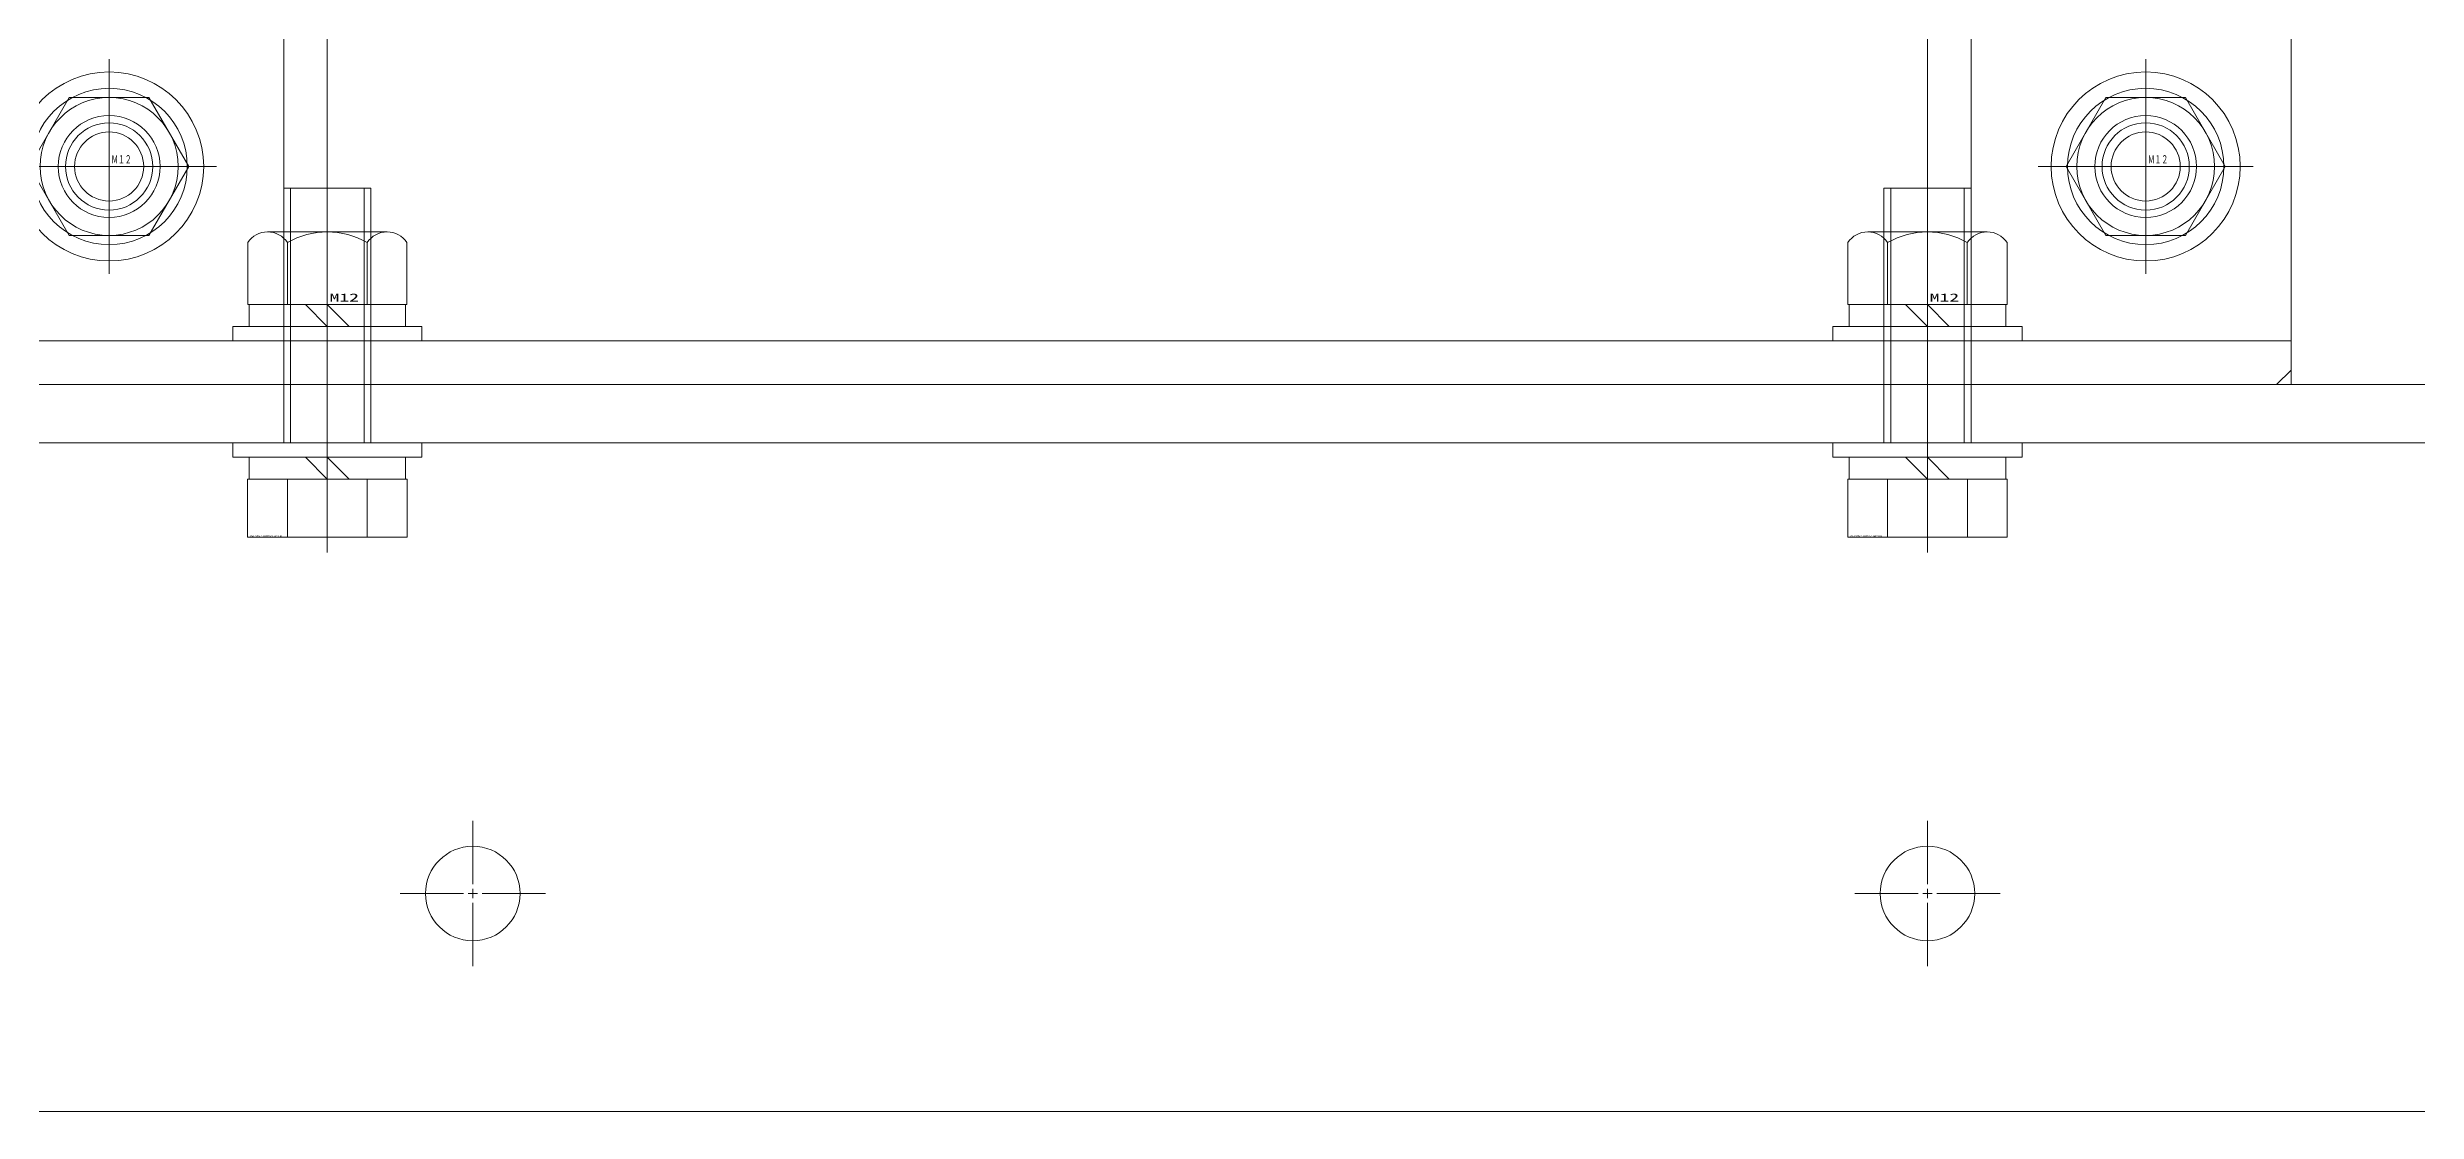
# Model space of a CAD drawing. Units: millimetres at full size. Extents: x -32787 to 32787, y -11878 to 14562.
# Drawn here: x -20872.4 to -20546.7, y 6488.2 to 6634.6 of the extents above; entities that cross this region are included whole.
import ezdxf
from ezdxf.enums import TextEntityAlignment as Align

# ---------------------------------------------------------------- set-up
doc = ezdxf.new("R2010")
doc.units = ezdxf.units.MM
doc.header["$LTSCALE"] = 9.6
doc.linetypes.add('CHAIN2', pattern=[12, 9, -1, 1, -1])
for name, color, linetype, lineweight in [('0-2_0', 2, 'Continuous', 9), ('0-3_05_CENTER', 2, 'CHAIN2', 9), ('0-4_04_HIDDEN', 7, 'Continuous', 9), ('0-5_10_DRAFT', 1, 'Continuous', 9), ('0-7_01_外形線', 134, 'Continuous', 9), ('0-8_04_中心線', 4, 'CHAIN2', 9)]:
    doc.layers.add(name, color=color, linetype=linetype, lineweight=lineweight)
doc.styles.add('ＭＳ ゴシック', font='')
doc.styles.get('ＭＳ ゴシック').set_extended_font_data('MS Gothic')

# ---------------------------------------------------------------- blocks, each defined once
blk = doc.blocks.new('A$C78F27DA7_1_1')
at = {"layer": '0-2_0', "color": 134}
blk.add_line((-50, 6), (270, 6), dxfattribs=at)
blk.add_lwpolyline([(-50, 0), (270, 0), (270, 48), (268, 50), (-48, 50), (-50, 48)], close=True, dxfattribs=at)
for centre in [(-30, 30), (250, 30)]:
    blk.add_circle(centre, 7, dxfattribs=at)
at = {"layer": '0-3_05_CENTER'}
for p, q in [((-30, 18.814), (-30, 41.186)), ((250, 18.814), (250, 41.186)), ((-18.814, 30), (-41.186, 30)), ((238.814, 30), (261.186, 30)), ((0, -5.607), (0, 11.495)), ((220, -5.607), (220, 11.495))]:
    blk.add_line(p, q, dxfattribs=at)
blk = doc.blocks.new('A$C5B1B55C2_1_1')
at = {"layer": '0-3_05_CENTER'}
for p, q in [((-5, -11.186), (-5, 11.186)), ((6.186, 0), (-16.186, 0))]:
    blk.add_line(p, q, dxfattribs=at)
at = {"layer": '0-4_04_HIDDEN'}
blk.add_line((19, -30), (19, 610), dxfattribs=at)
blk.add_lwpolyline([(-23, -30), (25, -30), (25, 610), (-23, 610), (-25, 608), (-25, -28)], close=True, dxfattribs=at)
blk.add_circle((-5, 0), 7, dxfattribs=at)
blk = doc.blocks.new('A$C4744721D_1_1')
at = {"layer": '0-3_05_CENTER'}
for p, q in [((5, -11.186), (5, 11.186)), ((-6.186, 0), (16.186, 0))]:
    blk.add_line(p, q, dxfattribs=at)
at = {"layer": '0-4_04_HIDDEN'}
blk.add_line((-19, -30), (-19, 610), dxfattribs=at)
blk.add_lwpolyline([(23, -30), (-25, -30), (-25, 610), (23, 610), (25, 608), (25, -28)], close=True, dxfattribs=at)
blk.add_circle((5, 0), 7, dxfattribs=at)
blk = doc.blocks.new('M12Nza_1_1_1')
at = {"layer": '0-2_0', "color": 134}
for p, q in [((-10.95, 5), (-10.95, 13.533)), ((-8.213, 15), (8.212, 15)), ((-5.475, 5), (-5.475, 13.533)), ((5.475, 5), (5.475, 13.533)), ((10.95, 13.533), (10.95, 5)), ((10.95, 5), (-10.95, 5)), ((-10.75, 2), (-10.75, 5)), ((0, 2), (-3, 5)), ((0, 5), (3, 2)), ((10.75, 5), (10.75, 2))]:
    blk.add_line(p, q, dxfattribs=at)
at = {"layer": '0-2_0', "color": 134, "linetype": 'CHAIN2'}
blk.add_line((0, 0), (0, 15), dxfattribs=at)
at = {"layer": '0-2_0', "color": 134}
blk.add_lwpolyline([(-13, 2), (13, 2), (13, 0), (-13, 0)], close=True, dxfattribs=at)
for centre, radius, start, end in [((-8.213, 11.712), 3.288, 33.626, 146.374), ((0, 4.05), 10.95, 60, 120), ((8.212, 11.712), 3.288, 33.626, 146.374)]:
    blk.add_arc(centre, radius, start, end, dxfattribs=at)
at = {"layer": '0-5_10_DRAFT', "style": 'ＭＳ ゴシック', "width": 1.8}
blk.add_text('M12', height=1.1, dxfattribs=at).set_placement((0.31, 5.093), align=Align.BOTTOM_LEFT)
blk = doc.blocks.new('A$C15646C67_1_1_1')
at = {"layer": '0-2_0', "color": 134, "linetype": 'CHAIN2'}
blk.add_line((0, -37.067), (0, 15.081), dxfattribs=at)
at = {"layer": '0-2_0', "color": 134}
for p, q in [((-10.97, 13), (10.97, 13)), ((-10.97, 5), (-10.97, 13)), ((-5.485, 5), (-5.485, 13)), ((5.485, 5), (5.485, 13)), ((10.97, 5), (10.97, 13)), ((-10.97, 5), (10.97, 5)), ((-10.75, 5), (-10.75, 2)), ((0, 2), (-3, 5)), ((0, 5), (3, 2)), ((10.75, 2), (10.75, 5)), ((-13, 2), (13, 2)), ((-13, 2), (-13, 0)), ((-13, 0), (13, 0)), ((-6, -35), (-6, 0)), ((-5.053, -35), (-5.053, 0)), ((5.053, -35), (5.053, 0)), ((6, -35), (6, 0)), ((13, 0), (13, 2)), ((-6, -35), (6, -35))]:
    blk.add_line(p, q, dxfattribs=at)
at = {"layer": '0-5_10_DRAFT', "style": 'ＭＳ ゴシック', "width": 1.8}
blk.add_text('BT-M12x40L,SW,PW', height=0.2199, dxfattribs=at).set_placement((6.26, 12.658), align=Align.BOTTOM_LEFT)
blk = doc.blocks.new('12b_1_1_1')
at = {"layer": '0-2_0', "color": 134, "linetype": 'CHAIN2'}
for p, q in [((0, -14.766), (0, 14.766)), ((14.766, 0), (-14.766, 0))]:
    blk.add_line(p, q, dxfattribs=at)
at = {"layer": '0-2_0', "color": 134}
for p, q in [((5.475, 9.483), (-5.475, 9.483)), ((-5.475, -9.483), (5.475, -9.483))]:
    blk.add_line(p, q, dxfattribs=at)
for points in [[(-5.475, 9.483), (-10.95, 0), (-5.475, -9.483)], [(5.475, -9.483), (10.95, 0), (5.475, 9.483)]]:
    blk.add_lwpolyline(points, dxfattribs=at)
for radius in [13, 10.75, 9.483, 6, 4.75]:
    blk.add_circle((0, 0), radius, dxfattribs=at)
at = {"layer": '0-5_10_DRAFT', "style": 'ＭＳ ゴシック', "width": 0.6}
blk.add_text('Ｍ１２', height=1.1, dxfattribs=at).set_placement((0.31, 0.093), align=Align.BOTTOM_LEFT)
blk = doc.blocks.new('A$C2C616A1E_1_1')
at = {"layer": '0-2_0'}
for name, p in [('A$C78F27DA7_1_1', (-220, 0)), ('12b_1_1_1', (-250, 30)), ('12b_1_1_1', (30, 30)), ('M12Nza_1_1_1', (-220, 6)), ('M12Nza_1_1_1', (0, 6))]:
    blk.add_blockref(name, p, dxfattribs=at)
at = {"layer": '0-2_0', "rotation": 180}
for p in [(-220, -8), (0, -8)]:
    blk.add_blockref('A$C15646C67_1_1_1', p, dxfattribs=at)
at = {"layer": '0-4_04_HIDDEN', "xscale": -1}
for name, p in [('A$C4744721D_1_1', (-245, 30)), ('A$C5B1B55C2_1_1', (25, 30))]:
    blk.add_blockref(name, p, dxfattribs=at)
blk = doc.blocks.new('U6189')
at = {"layer": '0-8_04_中心線'}
for p, q in [((0, 1.3), (0, 10)), ((-10, 0), (-1.3, 0)), ((1.3, 0), (10, 0)), ((0, -10), (0, -1.3))]:
    blk.add_line(p, q, dxfattribs=at)
at = {"layer": '0-8_04_中心線', "linetype": 'Continuous'}
for p, q in [((-0.65, 0), (0.65, 0)), ((0, -0.65), (0, 0.65))]:
    blk.add_line(p, q, dxfattribs=at)
blk = doc.blocks.new('U6190')
at = {"layer": '0-8_04_中心線'}
for p, q in [((0, 1.3), (0, 10)), ((-10, 0), (-1.3, 0)), ((1.3, 0), (10, 0)), ((0, -10), (0, -1.3))]:
    blk.add_line(p, q, dxfattribs=at)
at = {"layer": '0-8_04_中心線', "linetype": 'Continuous'}
for p, q in [((-0.65, 0), (0.65, 0)), ((0, -0.65), (0, 0.65))]:
    blk.add_line(p, q, dxfattribs=at)
blk = doc.blocks.new('U6204')
at = {"layer": '0-8_04_中心線'}
for p, q in [((0, 1.3), (0, 10)), ((-10, 0), (-1.3, 0)), ((1.3, 0), (10, 0)), ((0, -10), (0, -1.3))]:
    blk.add_line(p, q, dxfattribs=at)
at = {"layer": '0-8_04_中心線', "linetype": 'Continuous'}
for p, q in [((-0.65, 0), (0.65, 0)), ((0, -0.65), (0, 0.65))]:
    blk.add_line(p, q, dxfattribs=at)
blk = doc.blocks.new('U6205')
at = {"layer": '0-8_04_中心線'}
for p, q in [((0, 1.3), (0, 10)), ((-10, 0), (-1.3, 0)), ((1.3, 0), (10, 0)), ((0, -10), (0, -1.3))]:
    blk.add_line(p, q, dxfattribs=at)
at = {"layer": '0-8_04_中心線', "linetype": 'Continuous'}
for p, q in [((-0.65, 0), (0.65, 0)), ((0, -0.65), (0, 0.65))]:
    blk.add_line(p, q, dxfattribs=at)

msp = doc.modelspace()

# ---------------------------------------------------------------- linework, layer by layer
at = {"layer": '0-7_01_外形線'}
msp.add_line((-20013.928, 6580.196), (-22513.928, 6580.196), dxfattribs=at)
msp.add_line((-20013.928, 6580.196), (-22513.928, 6580.196), dxfattribs=at)
msp.add_lwpolyline([(-20013.928, 6488.196), (-22513.928, 6488.196), (-22513.928, 6588.196), (-20013.928, 6588.196)], close=True, dxfattribs=at)
msp.add_lwpolyline([(-20013.928, 6488.196), (-22513.928, 6488.196), (-22513.928, 6588.196), (-20013.928, 6588.196)], close=True, dxfattribs=at)
for centre in [(-20813.928, 6518.196), (-20813.928, 6518.196), (-20613.928, 6518.196), (-20613.928, 6518.196)]:
    msp.add_circle(centre, 6.5, dxfattribs=at)
at = {"layer": '0-8_04_中心線'}
for p, q in [((-20833.928, 6569.543), (-20833.928, 6599.158)), ((-20833.928, 6569.543), (-20833.928, 6599.158)), ((-20613.928, 6569.543), (-20613.928, 6599.158)), ((-20613.928, 6569.543), (-20613.928, 6599.158))]:
    msp.add_line(p, q, dxfattribs=at)

# ---------------------------------------------------------------- block references
at = {"layer": '0-2_0'}
msp.add_blockref('A$C2C616A1E_1_1', (-20613.928, 6588.196), dxfattribs=at)
at = {"layer": '0-8_04_中心線'}
for name, p in [('U6190', (-20813.928, 6518.196)), ('U6205', (-20813.928, 6518.196)), ('U6189', (-20613.928, 6518.196)), ('U6204', (-20613.928, 6518.196))]:
    msp.add_blockref(name, p, dxfattribs=at)

doc.saveas('drawing.dxf')
